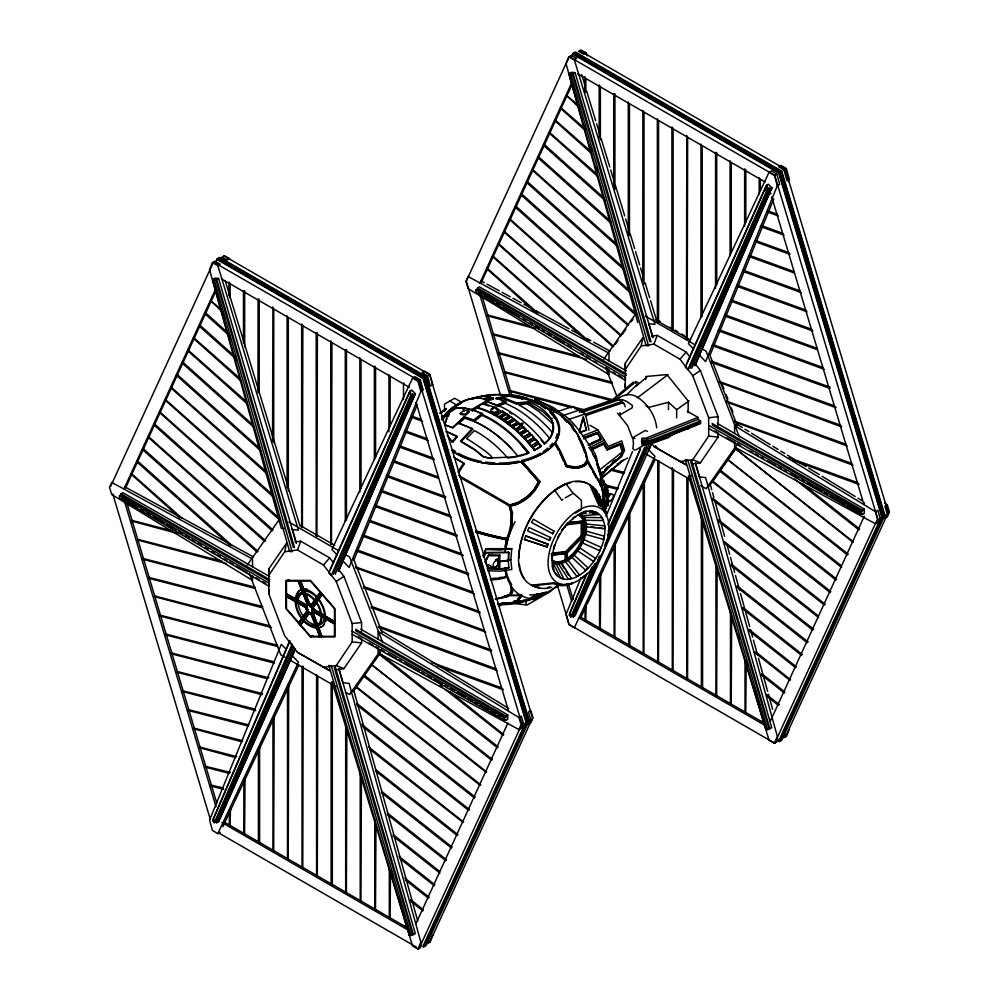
<?xml version="1.0" encoding="UTF-8"?>
<svg xmlns="http://www.w3.org/2000/svg" width="999" height="999" viewBox="0 0 999 999"><rect width="100%" height="100%" fill="white"/><g stroke="black" fill="none" stroke-linecap="round" stroke-linejoin="round"><path stroke-width="1.5" d="M511.113 416.67L504.62 420.791L511.113 416.67L513.611 418.918L507.117 422.602L513.698 418.556M268.806 568.943L268.768 575.412L284.678 551.76L286.513 543.194L268.806 568.943L268.768 593.743L284.678 635.764L297.465 652.322L329.658 670.641L297.465 652.322M625.312 363.124L625.274 369.58L641.183 345.941L643.019 337.362L625.312 363.124L625.274 387.924L625.312 383.516M268.768 593.743L268.806 589.335M607.804 505.644L607.966 499.013L606.605 499.463L606.43 506.093L607.804 505.644L607.629 501.935M541.108 440.134A103.646 59.803 60 0 1 543.906 443.519L546.366 442.182L545.779 442.757L544.28 444.018L549.5 438.661M604.045 508.316C603.421 499.937 605.506 492.157 604.657 483.941L605.419 483.841L605.269 488.161L605.069 487.574M512.487 588.998L512.387 591.583L510.526 595.229L522.015 595.079M551.573 587.362A57.592 33.254 -60.1 0 1 533.316 585.714L533.354 584.977L554.008 582.792A44.768 25.849 -60 0 0 568.194 584.053M533.316 585.714L553.983 583.528L554.008 582.792M483.441 557.342L485.926 552.484L508.728 552.247L508.429 561.6M600.212 482.405L600.099 484.702L600.824 484.615L600.986 481.131A104.808 76.748 -19.5 0 0 592.894 453.783M600.349 485.414L600.511 481.968M505.544 403.284L505.594 401.536L496.066 398.251L496.103 398.963L507.604 396.403L507.592 395.666C495.754 393.069 483.578 395.654 472.077 398.701M508.728 552.247L508.366 560.589L499.4 561.638L510.764 559.752L511.8 548.626L486.151 548.701L483.691 553.758M512.612 589.66L512.475 592.27L510.526 595.229M605.419 483.841L606.605 499.5L607.966 498.901L607.879 491.595L607.367 487.2L605.731 487.337M507.854 395.891L507.942 394.692C524.987 395.367 541.158 403.559 507.854 395.891L510.639 396.128M604.707 509.727L605.044 504.72L603.471 506.231C602.26 501.76 602.047 464.098 605.107 489.535L602.385 496.328M498.701 399.138L502.297 398.476L502.397 397.365L516.708 402.934L528.471 401.773C547.002 408.429 563.973 426.223 545.854 442.782L544.293 443.319M498.901 568.518L499.812 567.657L499.812 555.082L498.901 555.794L498.326 562.2L498.901 568.518L488.661 568.094L485.252 562.1M510.639 527.172L511.426 514.697L509.34 505.919M511.613 527.322L512.387 512.612M544.767 443.469L544.355 442.919A104.72 60.464 60 0 0 497.664 405.232L497.664 406.231L505.494 403.259L505.606 402.222L501.535 400.824M488.661 568.094L488.773 567.07M445.342 424.9L452.859 428.009L464.36 417.282L473.863 420.542L474.125 421.428A101.935 58.978 60.1 0 1 511.7 448.951L518.156 456.418L507.792 458.066C498.326 447.14 487.212 437.337 474.363 430.594L466.521 438.561C470.541 440.684 509.015 465.646 483.154 456.443L475.124 449.75L460.601 440.959L472.377 428.534L458.066 422.952L467.932 426.935M505.307 412.887L498.813 416.995L505.307 412.887L502.672 411.163L496.178 415.272L486.413 410.377L476.86 407.055L477.06 407.992A104.72 60.464 60 0 1 533.254 448.976L534.365 450.474L541.396 446.066L539.26 443.381L532.654 447.377L535.864 445.279M509.527 415.634L503.034 419.755L509.527 415.634L506.893 413.911L503.621 415.934M580.219 514.373L580.307 513.573L586.351 513.186M581.967 515.559L582.067 514.76M596.828 513.299L596.915 512.499L589.373 512.986M598.576 514.485L596.915 512.499M485.252 561.962L488.773 554.857L499.812 555.082M617.37 413.224L619.767 414.96L620.042 412.699M519.942 456.143L526.186 454.145L528.483 452.085A104.72 60.464 60 0 0 481.793 414.398L481.905 415.334A103.671 59.89 60 0 1 519.542 442.782L528.496 453.121L528.483 452.085M522.077 595.529L518.019 600.187L514.635 601.81L514.535 601.048M515.247 419.805L508.678 423.863L515.247 419.805L517.757 422.265L511.276 425.949L517.844 421.903M519.405 423.164C494.168 435.939 540.272 412.787 515.546 429.395L496.178 415.272L502.672 411.163M522.077 425.312L515.546 429.395L524.812 438.386L534.752 450L541.396 446.066M520.879 594.867C521.141 600.636 512.037 602.409 507.992 603.558M505.207 546.341L506.668 539.497L502.26 538.698A104.058 37.575 14.1 0 1 475.999 531.955M504.832 549.375L506.668 539.497M479.82 611.975L480.019 612.986L356.006 567.882L355.619 566.883L478.771 611.263M211.563 785.813L210.876 785.052L222.889 787.874M487.999 315.984L535.014 328.571M493.668 334.877L586.588 359.378M499.325 353.771L612.175 383.441M504.994 372.664L612.225 400.874M510.651 391.546L571.703 407.779M522.14 399.413L522.34 398.239L527.122 398.289M502.297 398.476L516.495 404.008L516.708 402.934M585.327 534.727L586.176 531.143L604.308 536.151L603.458 539.722M179.957 517.907L131.156 474.225L131.443 473.601L182.342 518.493M131.918 473.351L131.181 474.225M136.813 461.863L137.55 460.989L232.093 545.604M137.575 461.001L136.875 461.863L230.12 545.392M257.218 552.197L142.482 449.525L143.207 448.638M264.735 541.545L148.139 437.175L148.426 436.551L265.572 540.734M153.796 424.8L154.57 423.938L273.089 530.044M279.757 520.154L159.465 412.462L159.753 411.85L278.284 517.282M272.914 496.603L165.135 400.112L165.409 399.5L271.953 494.18M266.758 473.663L170.792 387.762L171.079 387.137L265.709 471.178M171.541 386.913L170.817 387.762M259.553 448.239L177.198 374.525L176.511 375.399M254.445 427.809L182.118 363.062L182.842 362.175M247.04 403.758L187.775 350.711L188.062 350.087L247.252 402.385M240.884 380.831L193.444 338.349L193.719 337.737L239.972 378.446M199.088 325.986L199.862 325.125L233.866 355.569M228.646 335.04L204.77 313.649L205.494 312.762M222.64 312.225L210.677 300.711L221.453 309.615M481.231 281.206L481.93 280.319M481.955 280.369L481.268 281.194M536.825 313.586L486.863 268.856L487.15 268.244L538.049 313.124M584.677 338.998L492.532 256.506L492.807 255.894L588.96 341.271M613.711 346.079L612.936 346.865L498.189 244.156L498.476 243.531L613.611 346.316M498.938 243.306L498.251 244.143M620.866 335.939L503.846 231.805L504.133 231.181L621.278 335.364M504.607 230.931L503.908 231.793M627.959 325.487L509.515 219.455L509.802 218.831L628.633 324.925M515.234 207.08L515.934 206.231L636.313 313.986M629.782 292.282L520.841 194.743L521.565 193.856M527.247 181.556L526.498 182.355L527.247 181.556L622.589 266.858M617.457 246.403L532.167 170.042L532.442 169.418L616.42 243.918M537.812 157.68L538.586 156.818L611.425 222.015M605.069 200.462L543.481 145.342L544.218 144.455M544.243 144.493L543.543 145.33M597.752 176.498L549.15 132.992L549.438 132.368L596.828 174.113M549.912 132.118L549.213 132.967M591.608 153.584L554.807 120.642L555.094 120.017L590.709 151.211M584.353 129.67L560.476 108.279L560.751 107.667L584.39 128.134M579.457 107.855L566.383 95.355L578.309 105.27M445.729 860.576L446.041 859.889M457.917 834.664L375.649 769.567M480.794 784.777L356.543 686.862M503.783 734.627L450.599 692.195M784.128 692.819L784.827 691.957L761.787 673.663M790.534 679.695L755.881 651.91M801.76 655.032L801.71 654.557M818.618 617.569L725.349 543.856M841.67 567.457L719.43 470.854M579.42 431.143L583.141 417.008L586.438 430.244L579.345 432.792L583.304 417.17L586.438 430.244M483.941 556.518L485.926 552.484M476.086 531.181A104.808 37.85 14.1 0 0 502.534 537.974L506.993 538.773L507.717 535.352M506.993 538.773C510.327 528.483 513.449 517.295 509.527 506.668M584.078 518.069L584.265 517.382L600.574 517.682M601.86 518.394L602.047 517.707L602.909 520.529M516.495 404.008L528.171 402.847L528.471 401.773M523.626 426.81L517.045 430.856L523.626 426.81L525.986 429.558L519.48 433.216L526.123 429.233M527.622 430.694L520.991 434.677L527.622 430.694L529.994 433.454L523.488 437.1L530.132 433.129M604.283 504.695L605.044 504.782L604.47 497.427L606.318 491.808M524.487 539.46L525.774 535.914L548.064 544.243L547.152 546.915L524.487 539.46L547.152 546.915M547.015 547.065L548.064 544.243M494.967 414.735A1.861 1.074 0 0 1 492.632 413.561L492.632 412.025A1.861 1.074 0 0 0 494.48 413.249A1.861 1.074 0 0 0 496.341 412.025L496.328 411.988A3.734 2.16 0 0 0 497.864 409.153A3.734 2.16 0 0 0 493.081 408.116L492.644 408.241A3.734 2.16 0 0 0 491.171 411.064A3.734 2.16 0 0 0 495.941 412.1L496.328 413.524M272.552 441.508L272.914 307.168M302.847 325.911L302.385 527.584L301.648 527.16L301.661 324.176L302.272 324.6M301.648 527.16L302.847 527.31M374.375 459.515L374.388 366.158L375.112 366.621M317.395 332.754L316.92 535.976L316.196 535.564L316.196 332.605M230.507 808.828L230.045 825.998L229.308 825.574L229.308 812.05M331.93 342.707L331.468 544.38L330.744 543.956L330.744 340.996L331.368 341.396M245.055 778.084L244.58 834.39L243.856 833.965L243.856 779.982M259.59 746.79L259.59 842.557L258.416 842.394L258.966 842.12M274.138 717.457L273.676 851.185L272.952 850.761L272.952 718.231M288.686 684.253L288.224 859.59L287.487 859.165L287.487 688.736M445.629 422.639L447.015 418.656M302.035 666.158L302.035 867.557L302.772 867.981L303.234 666.308M584.627 91.883L584.989 76.611M317.782 676.248L317.307 876.385L316.583 875.961L316.583 674.55M332.33 683.104L332.317 884.54L331.144 884.39L331.705 884.115M613.736 93.681L613.723 186.875M346.865 730.232L346.403 893.181L345.679 892.756L345.679 725.436M361.413 777.01L360.951 901.573L360.214 901.148L360.214 773.214M642.856 110.377L642.807 280.869M375.961 826.198L375.499 909.977L374.762 909.552L374.762 819.342M390.509 871.29L390.047 918.368L389.31 917.944L389.31 868.493M687.649 137.338L687.175 339.011L686.45 338.586L686.812 135.389M715.584 152.372L715.534 288.162M658.516 322.015L657.354 321.79L658.553 321.953L658.553 120.542M671.902 330.194L673.101 330.344L671.902 330.194L671.902 127.235M586.213 603.458L585.751 620.629L585.014 620.204L585.014 606.68M686.45 338.586L687.649 338.748M600.761 574.263L600.287 629.02L599.562 628.608L599.562 574.612M615.309 541.421L614.835 637.424L614.11 637L614.11 545.317M629.845 512.087L629.845 645.579L628.658 645.429L629.22 645.154M644.392 480.432L643.93 654.22L643.194 653.796L643.194 481.83M658.94 460.939L658.478 662.612L657.742 662.2L657.742 460.789M673.488 469.343L673.026 671.016L672.29 670.591L672.29 467.632M688.036 477.734L687.562 679.407L686.837 678.995L686.837 477.584M702.572 521.765L702.572 687.574L701.398 687.424L701.947 687.15M717.12 568.543L716.658 696.203L715.933 695.791L715.933 564.735M731.668 616.183L731.206 704.607L730.469 704.183L730.469 610.864M746.216 662.799L745.754 712.999L745.017 712.587L745.017 660.039M605.044 504.782L606.868 499.55M284.678 551.76L297.465 549.974L300.736 541.208L329.658 557.892L333.441 562.812M641.183 345.941L653.97 344.156L657.242 335.377L686.151 352.073L689.947 356.98M604.932 511.5L606.318 507.954L606.018 505.182M588.236 567.619L585.664 570.304L571.865 557.28M571.74 557.579L574.313 554.895M337.038 554.832L331.93 549.5L412.612 378.034L417.982 381.331L420.829 391.558L349.101 567.42L342.919 560.963L415.309 393.681L411.825 390.047L409.94 391.133L330.344 569.018M353.833 560.277L417.32 404.595M580.769 578.271L566.071 614.31L568.918 624.55L574.288 627.834L654.969 456.368L648.788 449.912M606.056 516.296L632.504 451.423M693.543 349.013L688.436 343.681L769.105 172.203L774.487 175.499L777.322 185.739L705.594 361.601L699.412 355.144M710.326 354.458L755.594 243.469M756.78 240.584L773.825 198.776M788.049 181.743L789.222 178.871L786.388 168.631L781.006 165.335L778.633 166.708L784.003 170.005L786.85 180.245L789.222 178.871M212.412 262.65L217.782 265.547L220.167 264.173L214.797 261.276L212.412 262.65L209.565 269.593L281.293 528.284L284.365 528.621M568.918 56.818L574.288 59.728L576.673 58.354L571.291 55.444L568.918 56.818L566.071 63.774L637.799 322.452M331.93 681.518L412.612 946.14L417.982 949.05L420.829 942.094L349.101 683.416L342.919 682.729L338.886 668.743L415.309 933.603L411.051 935.464L409.315 935.264L328.821 665.484L331.268 665.746L411.051 935.464M421.503 944.892L420.367 947.676L417.982 949.05M428.633 940.758L427.497 943.543L429.882 942.169L432.717 935.214M691.495 476.011L688.423 475.674L769.105 740.309L774.475 743.206L777.322 736.263L705.594 477.572L699.412 476.898L695.391 462.899L771.802 727.759L767.544 729.62L765.808 729.432L685.314 459.64L687.774 459.915L767.544 729.62M777.996 739.06L776.86 741.832L774.475 743.206M785.139 734.952L784.003 737.724L786.388 736.35L789.222 729.407M582.355 543.019L583.928 539.597L601.198 547.39L599.625 550.799M289.872 640.621L213.212 819.093L214.086 820.004M585.664 576.148L569.717 613.274L570.591 614.185M608.354 523.314L640.247 449.075M586.95 573.476L569.08 615.047L570.829 616.87L572.327 615.996L595.329 563.498A45.38 26.261 -60 0 1 590.896 569.28M607.904 524.737L640.559 448.763M482.767 555.894L486.151 548.701M549.55 540.247L527.572 530.894L529.045 527.522L550.699 537.599L549.45 540.322L550.699 537.599M214.323 822.689L292.058 644.255L289.598 641.695L212.587 820.866L214.323 822.689L215.821 821.815L292.919 645.866M335.239 574.138L413.424 394.767L415.309 393.681L338.386 571.416L342.969 561.026M570.829 616.87L592.594 566.908M608.141 531.218L644.83 446.99M691.733 368.306L769.929 188.948L771.802 187.862L768.318 184.228L766.445 185.315L686.85 363.199M607.767 535.114L646.94 445.716M295.18 649.288L218.569 821.64L216.696 822.726L215.821 821.815M333.391 574.275L412.55 393.856L413.424 394.767M648.838 449.975L651.685 443.469L575.074 615.821L573.201 616.907L572.327 615.996M689.897 368.456L769.055 188.037L769.929 188.948M216.696 822.726L294.131 647.165M412.55 393.856L411.051 394.73L331.268 575.499L328.821 572.939L409.315 392.907L410.814 392.045L409.94 391.133M573.201 616.907L600.274 555.531M604.682 545.541L648.751 445.616M769.055 188.037L767.557 188.898L687.774 369.68L685.326 367.12L765.808 187.088L767.319 186.214L766.445 185.315M218.569 821.64L295.155 649.263M606.893 468.481L620.516 456.331L622.714 451.66L620.516 444.443L607.005 449.862L620.516 444.443M601.46 474.213L607.717 467.544L620.829 456.368L623.176 451.298L620.829 443.519L612.524 446.703M589.947 425.274L597.877 429.857L608.241 446.391L621.728 440.859L624.487 450.249L621.728 456.456L608.241 467.732L601.61 475.586M765.409 190.497L767.319 186.214M586.063 523.976L604.607 525.886L604.82 528.746L586.276 526.835L586.301 523.464M110.552 486.55L213.474 262.038L419.043 380.719L521.953 724.063M215.784 261.75L217.083 258.916L219.73 257.392L426.011 376.486L529.145 720.591L426.011 945.591L423.364 947.127L526.51 722.115L529.145 720.591M123.963 488.936L215.334 289.623M148.901 436.326L148.202 437.15M154.558 423.976L153.834 424.812L272.24 530.844M160.215 411.625L159.528 412.45M165.884 399.275L165.197 400.099M188.536 349.862L187.837 350.686M194.193 337.512L193.469 338.349M199.85 325.162L199.163 325.986M211.176 300.449L210.489 301.286M125.562 488.012L216.446 289.735M571.49 56.381L572.789 53.546L575.436 52.023L781.717 171.116L884.864 515.222L781.717 740.234L779.07 741.758L882.217 516.745L884.864 515.222M479.67 283.566L571.69 82.842M487.612 268.019L486.925 268.843M493.281 255.669L492.557 256.506M510.264 218.606L509.54 219.455M532.917 169.206L532.18 170.042M538.573 156.843L537.887 157.68L611.301 223.464M555.569 119.793L554.832 120.629M561.226 107.442L560.539 108.267M566.883 95.092L566.196 95.916M481.268 282.642L572.152 84.366M486.126 772.289L363.723 676.223L364.548 675.411M364.573 675.449L486.65 771.94M492.02 759.602L491.67 760.301L371.753 664.772L492.395 759.402M379.695 653.92L379.145 654.258L380.007 653.458M415.884 923.825L507.892 723.101M422.677 910.688L423.064 910.039M463.136 822.439L369.642 749.225M474.4 797.864L475.099 797.027L356.93 703.521M378.084 648.339L378.084 652.909L518.906 729.57L521.103 724.799L518.906 717.494L378.084 631.53L378.084 639.173L507.754 714.922L507.754 719.255L505.881 720.341L503.171 718.818M419.043 948.588L521.303 725.486M423.002 946.29L525.924 721.778L423.002 378.421L217.445 259.74M431.443 929.994L433.391 925.761M447.627 894.692L448.926 891.87M458.628 870.691L459.927 867.869M469.642 846.69L470.929 843.868M480.644 822.676L481.93 819.854M491.645 798.676L492.944 795.853M502.647 774.675L503.946 771.852M513.648 750.674L516.246 745.017M424.687 946.365L527.834 721.353L424.687 377.247L218.406 258.154M426.298 943.356L427.597 940.534M428.883 937.711L434.715 924.999M436.001 922.177L438.598 916.52M439.885 913.698L445.716 900.998M447.015 898.163L449.6 892.519M452.834 885.464L460.601 868.518M463.836 861.463L469.667 848.75M474.837 837.449L480.669 824.749M485.851 813.448L488.436 807.804M489.735 804.969L491.67 800.736M496.853 789.447L499.438 783.79M500.736 780.968L504.62 772.502M507.854 765.434L510.439 759.789M511.738 756.967L515.621 748.488M518.856 741.433L521.441 735.788M522.739 732.966L526.623 724.487M429.62 942.482L532.529 717.956L429.62 374.613L224.051 255.931M711.713 481.83L712.574 481.031L836.613 579.108M720.279 470.079L841.133 565.609M853.096 542.395L735.177 448.426L853.358 541.808M770.291 721.29L864.247 516.321M875.723 522.939L774.749 743.219L569.18 624.537M734.577 442.507L734.577 447.09L875.411 523.751L877.597 518.968L875.411 511.663L734.577 425.711L736.962 424.338L742.269 427.584M778.708 740.933L881.63 516.408L778.708 173.064L573.151 54.383M871.303 541.071L873.888 535.414M780.394 740.996L883.541 515.984L780.394 171.878L574.113 52.785M782.654 736.575L787.187 726.698M788.473 723.863L792.357 715.396M793.656 712.574L798.189 702.684M799.487 699.862L803.371 691.395M804.657 688.573L807.254 682.916M810.489 675.861L818.256 658.915M821.49 651.86L826.023 641.97M827.959 637.737L829.257 634.914M832.492 627.847L837.025 617.969M838.96 613.723L840.259 610.901M843.493 603.846L848.026 593.955M849.974 589.722L851.26 586.9M854.495 579.845L859.028 569.954M860.326 567.132L862.262 562.899M865.509 555.831L870.029 545.953M871.328 543.131L873.276 538.886M876.51 531.83L881.043 521.94M882.329 519.118L884.277 514.885L781.805 173.027M785.326 737.112L887.599 514.01M544.642 403.996L535.214 399.238L534.428 400.936C547.852 408.703 563.336 414.21 573.376 426.561M286.413 649.612L281.293 644.28L209.565 820.129L212.412 830.369L217.782 833.666L298.464 662.187L292.282 655.744M222.814 826.673L298.863 665.034M581.293 616.633L585.926 606.793M587.25 603.983L628.908 515.434M630.232 512.624L654.707 460.614M529.32 399.8C553.483 403.983 571.99 434.565 546.878 450.774C519.405 468.531 481.006 468.756 453.209 451.648M603.146 494.305A69.755 40.272 -60 0 0 597.14 478.209L587.799 461.376L586.213 464.547C580.494 469.031 572.789 468.281 566.246 466.271L564.822 463.836M587.799 461.376L585.601 464.797L583.416 466.183L578.521 468.007L574.213 468.032M835.526 406.605L835.701 407.58M858.516 483.291L858.678 484.265M505.494 403.259L515.109 408.067A102.01 58.766 59.9 0 1 543.144 430.806L549.612 438.261C553.421 432.754 554.02 425.424 551.186 419.33L551.785 418.494L551.186 419.33M531.68 434.677L525.062 438.673L531.68 434.677L533.878 437.674L527.435 441.396L534.053 437.387M535.464 439.023L528.858 443.019L535.464 439.023L537.837 441.745L534.453 443.643M572.914 599.388L572.714 598.463M510.127 593.119L511.326 590.809L510.964 586.825M544.48 405.706L545.342 404.058A106.506 61.488 -60 0 1 559.19 412.063M552.647 533.691L531.543 522.477L533.279 519.18L554.008 531.106L552.647 533.691L554.008 531.106M495.254 598.776A104.72 85.502 -60 0 0 502.672 597.365C509.877 597.926 513.424 590.809 510.639 584.827M525.499 466.845L520.966 461.738L538.648 481.53L534.502 488.836L528.671 495.504L518.406 502.347L510.614 504.77M538.648 481.53C533.566 493.381 522.627 502.634 509.865 504.994M522.302 461.501L539.935 481.468L535.289 489.685L529.545 496.278L517.182 504.295L510.452 505.956L512.475 512.699L511.713 527.522A69.755 40.272 -60 0 0 505.856 549.5M539.935 481.468C534.752 493.568 523.663 503.846 510.452 505.956M485.352 561.088L488.773 554.857M528.896 452.634L526.186 454.145L527.734 452.884L519.542 442.769M621.328 460.814L620.729 461.838A7.58 4.371 -60 0 1 618.418 464.435L601.835 477.959M441.983 419.93L449.95 410.214L460.614 403.471M553.758 412.088L554.72 410.489C568.543 414.96 576.947 427.709 585.114 438.823C589.86 446.803 598.376 454.158 597.077 464.435A104.071 76.211 -19.5 0 1 598.351 468.506M539.26 443.381L536.213 445.104M526.448 453.658L513.436 457.005L492.345 457.867M448.139 416.521L449.3 414.697M457.917 472.115L463.586 463.111L453.446 457.117M458.753 472.627L464.373 463.698L463.586 463.111M586.688 460.651L585.077 463.161M847.639 554.308L847.352 554.895L727.459 459.403L848.101 554.033M565.471 561.7L576.972 576.498L579.857 574.562M568.056 560.202L579.57 574.999M323.464 667.32L336.251 665.534L352.16 641.895L352.16 623.563L336.251 581.53L323.464 564.984L297.465 549.974M651.236 442.944L653.97 446.491L679.969 461.501L692.757 459.715L708.666 436.063L708.666 417.732L692.757 375.711L679.969 359.165L653.97 344.156M595.566 558.254L593.543 561.388L577.734 550.936L579.745 547.802M336.763 669.642L343.881 668.656L361.588 642.894L361.588 638.523M693.269 463.823L700.374 462.824L718.081 437.075L718.081 432.704M247.315 564.972L279.932 518.568M307.467 611.45L298.639 623.576L307.23 610.389M310.04 606.405L320.304 592.245L310.564 607.042M298.276 623.126L306.868 611.363M310.564 606.093L314.111 601.061M315.871 598.538L320.304 592.245M298.639 623.576L308.604 609.39M310.277 607.017L320.667 592.682M303.484 621.39L300.299 625.474L308.903 612.287M312.387 607.317L321.978 594.13L312.575 608.466L334.465 621.578L311.813 609.103M299.95 625.024L303.159 620.903M304.957 618.356L309.428 611.987M312.924 607.017L316.208 602.335M317.857 599.987L321.978 594.13M300.299 625.474L309.153 612.887M322.34 594.58L312.05 608.766L334.465 621.578M305.257 618.868L309.678 612.574M381.318 649.387L349.575 694.53L345.529 692.195M353.109 691.745L380.432 652.871M603.821 359.141L636.438 312.737M615.372 344.28L618.006 340.522M622.414 334.24L625.948 329.233M631.231 321.703L633.004 319.193M737.811 443.556L706.081 488.711L700.686 485.589M708.815 486.388L736.138 447.502M711.363 483.416L736.051 448.301M553.159 422.752L552.572 423.588L539.01 411.576L529.458 405.244L526.635 403.858L518.793 404.932C531.655 411.688 542.782 421.478 552.285 432.38M549.612 438.261L550.112 437.562M452.634 442.282L452.072 441.708L456.843 436.151L457.33 436.825L452.634 442.282L449.3 438.686M606.181 468.469L607.18 467.07L607.717 467.544M606.306 468.044L604.67 470.129M605.182 470.654L606.818 468.568M534.365 450.474L534.927 449.8L532.792 447.115M824.699 604.42L824.362 605.032L718.306 521.216M778.721 704.707L778.396 705.331L767.457 696.715M603.471 506.043L604.02 505.419M525.774 535.914L547.939 544.393M719.967 470.517L720.229 470.054M712.212 481.53L835.863 580.007M323.464 564.984L329.658 557.892M483.341 456.968L475.374 450.312L461.014 441.62L472.689 429.295L472.377 428.534M635.851 314.248L635.464 314.772L515.172 207.105L515.859 206.231M679.969 359.165L686.151 352.073M573.326 493.618L572.614 493.681M452.397 410.901L454.033 409.403L453.209 407.742C462.587 398.913 475.499 395.517 487.824 400.174L488.161 401.935L483.404 404.32L483.304 403.334L476.86 407.055M559.215 563.611L558.753 564.11L568.431 579.283L571.341 578.346M553.458 588.336L550.574 591.433L526.96 605.069L512.325 603.209M561.463 530.107L566.608 524.8L582.03 522.902L582.03 536.038L566.608 551.947L551.173 553.846M582.03 522.902L581.243 522.44L581.243 535.576L565.809 551.485L551.923 553.209M576.123 542.482L582.554 535.851L583.341 536.313L567.27 552.897L567.27 559.34L569.03 558.191A26.211 15.135 -60 0 0 584.502 533.578A26.211 15.135 -60 0 0 577.884 514.885M789.56 253.234L789.722 254.196M499.775 605.831L500.149 604.607L498.651 604.607L499.025 605.831L500.149 605.344M626.473 395.005L637.337 384.29L636.076 386.251L647.19 376.685M473.863 420.542L482.592 413.886L472.964 409.965L472.14 410.477C457.043 404.071 446.84 409.44 444.955 424.95L452.547 427.472L464.135 416.708L473.676 419.992L474.075 421.403A102.023 59.028 60.1 0 1 511.713 448.938M458.479 423.763L464.672 418.181L474.125 421.428L481.905 415.334M259.191 299.2L258.054 299.076L258.017 392.245M388.961 374.538L388.923 431.78M316.208 535.526L317.395 535.714M330.756 543.931L331.93 544.105M517.869 599.45L521.765 595.854M469.031 809.752L468.656 810.401L362.6 726.585M517.932 598.463L520.741 595.966M460.239 413.486L463.948 410.202L468.893 411.051L469.305 411.963L465.596 415.247L465.184 414.335L460.239 413.486L460.651 414.398L464.36 415.035M465.184 414.335L468.893 411.051M612.537 399.7L633.354 382.08L633.354 383.454L631.043 385.414M600.948 473.688L602.597 472.302M601.648 473.239L603.546 471.64M601.198 474.562L604.058 472.165M601.136 475.012L604.407 472.277M613.436 400.362L635.888 381.556L638.548 383.092M612.462 462.125L614.61 460.339M612.362 462.512L615.759 459.677M526.361 453.996L527.734 452.884M601.535 477.784L622.052 461.188M553.783 562.787L553.171 563.286L560.951 578.371L563.611 578.533M473.676 419.992L482.467 413.274M562.912 499.288L561.85 500.249L554.632 490.147L565.958 483.666L572.377 492.407M598.476 470.829L624.487 450.249M637.312 397.827L668.031 374.65M673.151 434.19L668.493 437.587L649.612 444.368M544.617 592.994L546.116 591.92L546.453 592.607C532.979 600.586 517.132 602.31 501.96 603.896M544.13 593.968L544.867 592.532M440.359 413.186L445.042 409.815M676.635 417.907L676.635 409.665L689.135 400.899M440.359 412.737L446.441 408.741L439.872 413.299M336.251 581.53L343.881 576.311L338.186 568.943M692.757 375.711L700.374 370.479L694.692 363.124M453.209 407.742L462.537 407.717L471.79 409.44L487.824 400.174M471.79 409.44L472.302 411.101L479.17 406.605M502.547 416.633L500.399 418.032L506.893 413.911M565.184 497.927L571.403 494.293M442.719 411.538L445.367 409.84M590.909 485.901L590.347 486.276L598.776 505.257L600.711 505.906L592.657 487.187L590.909 485.901L599.35 504.895L600.711 505.906M538.174 448.189L541.183 446.291L532.292 435.864M584.365 464.273C578.995 467.969 572.177 467.332 566.233 465.534L560.002 451.498L555.344 443.506M586.188 52.86L583.803 54.233L578.433 51.324L580.819 49.95L586.188 52.86L587.1 55.832M215.347 286.663L213.212 279.171L215.085 278.097L218.569 278.484L296.391 543.493M570.991 77.847L569.717 73.352L571.59 72.265L575.074 72.652L652.896 337.674L648.838 323.676M212.587 280.145L214.323 280.332L292.058 551.71L289.598 551.436L212.587 280.145L214.086 279.27L213.212 279.171M569.08 74.313L570.829 74.513L648.551 345.891L646.103 345.617L569.08 74.313L570.579 73.451L569.717 73.352M214.323 280.332L218.569 278.484M570.829 74.513L575.074 72.652M204.82 313.636L205.519 312.774L227.522 332.467M182.18 363.037L182.879 362.187L253.396 425.312M177.148 374.538L176.448 375.362L260.602 450.736M520.904 194.73L521.59 193.868L628.808 289.847M142.545 449.5L143.244 448.651L258.054 551.423M269.718 581.181L120.966 494.867L120.966 493.781L122.84 492.694L269.73 576.61M626.223 375.362L477.472 289.036L477.472 287.962L479.345 286.875L626.236 370.791M119.468 495.729L268.943 583.179L268.943 586.238L119.468 497.902L119.468 495.729L120.966 494.867M475.961 289.91L625.449 377.36L625.449 380.419L475.961 292.083L475.961 289.91L477.472 289.036M481.968 296.154L482.28 297.178M177.822 533.553L132.293 521.241M745.778 169.443L744.667 169.293M412.612 378.034L414.985 376.66L420.367 379.957L423.201 390.184L420.829 391.558M769.105 172.203L771.49 170.829L776.86 174.126L779.707 184.365L777.322 185.739M226.361 563.573L137.962 540.134M217.083 258.916L423.364 378.009L426.011 376.486M572.789 53.546L779.07 172.64L781.717 171.116M417.982 381.331L420.367 379.957M427.497 375.836L429.882 374.463L432.729 384.69L430.344 386.064L427.497 375.836L422.127 372.54L424.513 371.166L429.882 374.463M774.487 175.499L776.86 174.126M784.003 170.005L786.388 168.631M255.045 587.175L142.869 558.453L143.157 559.403L254.957 588.411M612.262 382.205L499.001 352.809L498.951 354.033M613.823 400.025L504.67 371.703L504.57 372.939M271.516 627.547L154.945 596.803M277.61 645.292L159.852 615.122L160.14 616.071L277.522 646.528M273.589 661.663L165.522 634.015L165.797 634.964L274.275 663.111M286.463 580.981L310.452 580.981L334.453 608.653L334.465 636.326L310.477 636.326L286.476 608.653L286.463 580.981L288.836 579.607M307.48 605.044L298.226 581.193L299.113 580.856L308.479 604.994M309.253 605.319L300.437 580.956L310.027 604.695M299.912 581.256L300.799 580.918M617.307 399.113C622.976 394.505 630.831 392.857 637.187 397.115M306.955 606.306L285.939 593.706L295.567 598.638M285.939 594.18L286.476 593.394M306.818 608.366L285.951 595.841L307.567 607.717M285.951 596.316L307.355 608.054M619.767 414.96L632.192 407.792L632.467 405.532L626.873 401.523L622.265 399.563M356.094 567.882L356.119 566.645M835.763 407.654L711.713 362.512L711.788 361.238L834.477 405.894M261.975 694.755L177.597 672.364M306.218 605.344L310.477 604.457L313.686 608.441L313.686 612.712L312.625 613.324L309.428 613.611L306.218 609.627L306.218 605.344L310.477 604.457M306.218 609.627L307.28 609.015M312.625 613.324L312.625 609.053L313.686 608.441M309.428 613.611L310.477 612.999M255.032 709.115L182.505 690.684L182.792 691.633L255.794 710.576M840.234 425.062L719.043 381.406L719.43 382.405L841.595 426.823M457.155 535.102L457.03 536.301L375.537 506.668M634.952 450.237L632.854 448.701L633.478 443.531L632.854 437.637L645.279 430.457L647.377 431.356M334.465 621.103L333.928 621.878M310.477 636.887L334.952 636.887L334.94 608.653L310.452 580.419L285.976 580.407L285.989 608.653L310.477 636.887L312.849 635.526M323.476 617.507L334.465 623.713L311.95 611.326L321.74 636.575L313.024 612.424M636.076 449.75L646.178 443.906M248.838 724.924L188.162 709.577L188.449 710.526L248.114 726.011M619.205 462.787L627.409 458.054M310.577 613.011L319.692 636.513L320.579 636.176L311.351 612.387M319.692 636.513L320.579 636.176M312.025 612.474L321.391 636.613L322.277 636.276M491.545 651.36L371.441 607.654L371.516 606.393L491.72 650.137M241.933 741.82L194.58 729.033M575.436 513.099L581.306 509.702M851.71 463.411L734.49 421.128L734.864 422.177L852.996 465.172M497.927 558.603L495.417 560.052A4.446 2.572 -60 0 1 498.563 561.875M734.952 422.177L734.939 420.916M497.927 565.871L495.417 567.32A4.446 2.572 -60 0 0 496.241 566.733M235.739 757.629L200.25 747.926M230.482 772.427L205.157 766.245L205.432 767.195L229.533 773.451M537.699 593.756L529.582 598.438A77.073 44.493 -60 0 1 505.019 567.557M533.491 600.374L536.138 598.851M217.782 833.666L220.167 832.292M355.594 629.245L505.881 716.008L507.754 714.922M712.1 423.414L862.374 510.189L864.26 509.103L717.369 423.414M352.135 631.218L504.37 717.956L505.881 717.095L505.881 716.008M708.641 425.387L860.876 512.137L862.374 511.263L862.374 510.189M352.135 634.265L504.37 720.129L505.881 719.255L505.881 720.341M708.641 428.446L860.876 514.298L862.374 513.436L862.374 514.522L847.489 506.093M862.374 514.522L864.26 513.436L864.26 509.103M518.906 717.494L521.291 716.121L523.476 723.426L521.291 728.196L518.906 729.57M875.411 511.663L877.796 510.289L879.982 517.594L877.796 522.377L875.411 523.751M887.312 504.795L884.927 506.168L887.124 513.474L884.927 518.256L887.312 516.883L889.497 512.1L887.312 504.795L884.652 503.171M807.816 641.808L807.13 642.644L737.025 587.25M759.927 720.741L760.714 721.066M409.315 935.264L410.814 934.402M765.808 729.432L767.307 728.558M556.081 573.438L555.357 573.851L556.768 575.536L557.492 575.124M594.555 489.685L595.154 489.348L603.833 508.928L603.234 509.265L594.555 489.685L596.016 491.371L603.234 509.265M596.016 491.371L596.615 491.033L603.833 508.928M505.606 402.222L496.878 405.631L487.3 401.673L488.161 401.935M498.651 604.732L501.148 604.557M487.3 401.673L496.803 404.97L505.594 401.536M537.837 441.745L531.231 445.741L528.995 442.769M562.225 553.558L565.946 553.658L565.946 560.102L563.399 560.526A26.211 15.135 -60 0 1 552.709 560.614M565.946 560.102L564.185 560.988A26.211 15.135 -60 0 1 551.898 559.89M544.93 593.693L558.591 585.801L554.72 587.375M588.873 447.49L591.458 450.774L593.094 449.95M584.303 437.562L597.477 432.442L601.673 439.135L589.86 444.73M601.673 439.135L589.16 445.292M604.407 440.272L589.947 447.377M620.829 443.519L607.717 448.938L604.058 442.869L592.107 448.726M606.818 448.501L603.933 443.781L591.745 449.737M604.058 442.869L591.595 448.788M603.933 443.781L591.233 449.812M591.346 443.181L595.179 441.321M587.999 445.03L600.749 438.761L600.087 438.873M598.551 493.968L597.914 494.268L604.72 511.538L605.631 513.149L606.268 512.862L598.551 493.968L606.268 512.862M599.075 496.328L599.712 496.028M604.72 511.538L605.357 511.251M526.373 600.561L535.826 596.815M379.945 653.471L498.139 746.865L497.39 747.714L379.158 654.27M606.43 493.531L607.804 492.919M537.112 596.241L539.797 595.042M536.563 596.553L540.584 594.767M603.546 442.957L607.18 448.963L611.226 447.227M566.233 465.534L566.733 465.322C573.476 467.395 584.09 468.331 587.287 460.352L585.714 453.509A104.72 85.502 -60 0 0 560.676 415.109M555.519 586.738L558.104 585.689M795.691 667.744L748.688 630.631M582.417 436.039L597.877 429.857M583.566 438.012L597.477 432.442M584.228 438.399L597.34 433.316L583.503 438.848M700.524 420.866L650.799 440.434L646.503 441.096L641.982 440.159L641.982 438.174L645.429 438.224A5.37 3.097 0 0 0 646.553 437.887L697.989 417.407L697.989 419.393L700.524 420.866L700.524 423.613L651.36 442.969L646.503 443.843L641.982 442.907L641.982 444.892L645.429 444.942A5.37 3.097 0 0 0 646.553 444.605L697.989 424.125M641.982 440.159L645.429 440.209A5.37 3.097 0 0 0 646.553 439.872L697.989 419.393M700.524 422.24L650.799 441.808L645.891 442.445L641.283 441.321M580.494 432.13L586.163 430.094M496.066 398.251L507.592 395.666M672.739 127.635L671.94 127.298M594.105 407.33L604.432 403.758M584.927 414.298L620.342 402.048A4.233 2.448 -60 0 1 622.689 403.034L624.387 404.046L625.212 406.855M585.177 415.796L622.052 403.047A4.233 2.448 -60 0 1 624.412 404.021M553.034 565.946L552.235 566.208L552.872 568.743L553.671 568.468M579.582 411.026L616.033 398.651A7.58 4.371 -60 0 1 618.356 398.576L619.218 399.125A6.518 3.759 -60 0 1 619.792 400.037M579.32 412.2L617.232 399.338A7.58 4.371 -60 0 1 619.542 399.263L620.404 399.812A6.518 3.759 -60 0 1 620.629 400.087M581.967 412.4L618.418 400.025A7.58 4.371 -60 0 1 620.729 399.95L621.59 400.499A6.518 3.759 -60 0 1 622.177 401.411L622.664 403.059M558.054 411.426L572.739 406.493L585.439 413.823L588.998 430.282M562.924 415.584L579.083 410.152M569.268 419.255L585.439 413.823M509.565 559.939L510.764 559.565L511.8 569.442L500.287 571.153L487.824 570.766M472.29 398.976L482.754 396.378M527.909 599.737L516.033 602.759L497.939 603.92M484.153 398.539L489.098 399.375L489.21 400.462L484.265 399.625L484.153 398.539L488.374 397.252L493.319 398.089L493.419 399.175L490.609 400.037M489.098 399.375L493.319 398.089M504.008 596.241L508.004 595.017M504.458 596.553L509.602 594.967M602.921 481.93L601.673 473.439L599.887 473.976L600.112 474.925M604.32 487.699L605.619 487.35L604.695 484.815M676.635 409.665L668.493 402.285L648.164 407.53L645.991 405.582M540.634 593.506L543.456 592.857M546.453 592.607L535.551 594.855L529.77 594.904M545.204 593.219L534.777 595.329M579.17 356.193L493.344 333.928L493.281 335.152M126.211 502.747L125.886 501.898M131.868 521.628L131.968 520.404L172.34 530.869M137.487 540.509L137.637 539.285L221.953 561.163M270.105 625.923L154.62 595.953L154.57 597.177M262.712 693.693L177.273 671.515L177.21 672.739M194.156 729.42L194.256 728.184L242.645 740.746M236.638 756.605L199.912 747.077L199.862 748.301M469.53 399.238L476.573 397.627M470.292 399.101L477.822 397.377L477.972 398.089M462.525 554.657L462.899 555.506M506.668 576.198L502.285 577.759A104.808 76.748 -19.5 0 1 490.434 579.295M864.535 503.521L864.197 502.672M485.889 632.192L363.723 587.762L363.761 586.488L363.648 587.687M534.565 597.09L535.764 596.828M532.879 598.139L536.813 597.277M711.825 361.276L711.8 362.512M719.467 382.405L719.505 381.131M845.966 444.23L726.76 401.286L727.147 402.285L847.252 446.004M371.553 606.418L371.528 607.654M379.195 627.559L379.183 626.261L379.158 627.547L497.29 670.541M520.816 461.963L522.065 461.725L539.647 481.555M522.539 600.461L526.186 599.812M534.515 594.63L537.574 594.068M501.336 568.631L508.891 567.869L499.925 569.38L487.237 568.743M645.029 443.044L641.982 442.907M651.548 336.176L657.242 335.377M295.055 541.995L300.736 541.208M566.745 584.165L572.439 583.379L572.265 582.642M569.393 522.277L583.341 521.116L583.341 536.313M567.27 523.089L583.341 521.116M573.526 523.389L576.61 523.014M554.92 554.457L559.303 553.921M551.323 555.456L565.946 553.658M485.227 396.079L490.509 395.442M488.149 396.191L490.934 395.854M708.666 417.732L718.081 416.683L718.081 425.424M352.16 623.563L361.588 622.502L361.588 631.243M583.803 511.476L586.788 511.151M552.747 556.206L551.935 556.293L551.723 559.403L552.534 559.315M685.127 429.433L688.149 429.158M511.8 548.626L500.287 550.049L485.814 549.5M299.113 580.856L308.017 604.745M298.226 581.193L307.954 605.307M441.595 416.595L444.08 416.396M442.033 417.157L444.505 416.945M443.019 417.157L444.093 417.657L443.444 417.719M508.891 552.609L485.826 552.884M592.632 514.073L595.654 513.886M582.017 515.671L598.301 514.61M622.177 451.685L622.639 450.811L623.176 451.298L620.304 443.494M501.935 603.121L507.317 602.859M499.4 603.97L500.861 603.92L500.886 604.682M498.901 555.794L488.661 555.731M497.902 604.682L500.149 604.732M499.775 605.719L498.651 605.344M519.592 601.011L513.911 601.236L514.01 601.985M514.635 601.81L519.73 601.76M521.053 595.554L509.69 595.691L503.221 597.677A104.72 85.502 -60 0 1 495.779 599.15M602.634 520.566L585.202 520.254L584.265 517.382M603.721 497.402L604.47 497.427M487.475 568.269L492.12 568.506M503.583 395.154L505.993 395.329M708.666 436.063L718.081 437.075M352.16 641.895L361.588 642.894M648.788 323.676L654.969 324.363L574.288 59.728M292.282 529.495L298.464 530.182L217.782 265.547M599.85 85.664L599.213 85.315M404.433 926.098L403.871 926.373L405.045 926.473M507.942 394.692L522.34 398.239M503.384 395.879L507.604 396.403M591.083 526.923L595.666 527.534M598.726 527.934L603.296 528.546M485.439 457.28L491.021 458.116M555.269 545.292L554.495 545.154L553.458 548.501L554.22 548.638M503.983 537.949L506.93 538.486M506.73 539.785L502.285 538.973A104.808 37.85 14.1 0 1 475.824 532.18M539.298 587.912C507.192 581.256 518.968 537.212 530.719 517.657C541.72 497.39 575.524 464.523 596.615 491.033M565.746 466.483L572.777 468.044M529.545 325.899L487.674 315.035L487.475 316.183M585.327 410.052L510.327 390.597L510.127 391.745M262.6 606.555L148.551 577.297L149.288 577.909M268.906 677.871L171.179 652.909L171.466 653.858L266.571 678.533M727.147 402.285L727.26 401.049M574.7 408.554L582.205 410.502M611.138 469.006L624.612 472.502M610.202 470.029L623.788 473.563M604.944 484.827L618.431 488.324M604.283 485.914L617.682 489.398M148.814 578.296L262.5 607.792M211.101 786.088L223.751 789.372M585.539 534.415L603.683 539.423M273.177 307.804L272.552 307.405M483.304 403.334L492.857 406.655M482.592 413.886L472.964 409.965M768.418 211.051L777.035 214.186M767.369 211.963L778.296 215.934M761.151 225.487L782.779 233.354M760.264 226.461L784.04 235.115M755.319 240.447L788.523 252.522M754.62 241.483L789.784 254.283M749.487 255.394L794.267 271.691M748.775 256.431L794.068 272.914M743.643 270.354L800.012 290.871M742.931 271.391L801.285 292.62M737.811 285.314L805.756 310.04M737.087 286.338L807.03 311.8M731.967 300.262L811.5 329.208M731.243 301.298L812.774 330.969L812.487 330.12M724.687 314.697L817.244 348.376M725.399 316.246L817.07 349.613M718.88 329.67L822.976 367.545M718.106 330.681L824.262 369.305M713.036 344.618L830.194 387.25M712.262 345.629L830.007 388.486M789.11 457.704L857.467 482.579M792.894 460.377L858.74 484.34M412.712 416.408L421.328 419.555M411.663 417.332L422.589 421.303M405.444 430.856L427.072 438.723M404.558 431.818L428.334 440.472M399.612 445.804L432.817 457.892M398.913 446.853L434.078 459.652L433.791 458.803M393.781 460.764L438.561 477.06M393.069 461.8L438.361 478.284M386.488 475.199L445.754 496.753M387.225 476.76L445.566 497.989M380.656 490.147L450.049 515.409M381.381 491.708L451.323 517.157M374.812 505.107L455.794 534.577M370.417 520.591L461.538 553.746M369.692 521.615L462.812 555.506M363.174 535.027L468.731 573.451M362.387 536.038L468.556 574.675M357.33 549.987L473.014 592.082M356.556 550.998L474.3 593.843M363.798 586.5L484.515 630.431M379.27 626.311L496.003 668.768M431.943 662.537L501.76 687.949M437.187 665.746L503.034 689.71M692.757 459.715L700.374 462.824M336.251 665.534L343.881 668.656M445.904 431.668L448.663 432.817M632.854 437.637L634.952 438.536M582.504 542.932L599.775 550.711M448.139 432.105L456.843 436.151M449.912 433.379L457.33 436.825M535.214 399.238L545.342 404.058L554.72 410.489M528.171 402.847L542.544 411.538L551.223 419.368M653.97 446.491L686.151 464.81L679.969 461.501M469.118 427.522L472.689 429.295M496.515 408.491L512.387 417.932M560.302 534.378L559.627 534.015L557.879 537.237L558.553 537.587M481.506 281.144L484.24 282.63M486.975 284.116L499.288 290.821M502.022 292.307L510.214 296.765M512.949 298.264L521.153 302.722M523.888 304.208L532.092 308.679M536.201 310.914L569.018 328.771M571.753 330.257L579.957 334.727M586.788 338.449L590.896 340.684M593.631 342.17L610.027 351.099M125 486.963L253.534 556.93M714.809 431.044L717.519 432.579M726.997 437.937L735.127 442.532M737.824 444.068L740.534 445.604M750.012 450.961L752.722 452.485M755.431 454.021L758.141 455.556M760.838 457.08L763.548 458.616M767.607 460.914L775.736 465.509M778.446 467.045L781.156 468.568M783.853 470.104L786.563 471.64M790.621 473.938L798.75 478.533M801.46 480.057L804.17 481.593M806.867 483.129L821.765 491.545M824.475 493.081L827.184 494.605M829.882 496.141L844.779 504.57M358.316 636.875L361.026 638.398M369.143 642.994L373.201 645.292M375.911 646.828L378.621 648.363M381.331 649.887L384.041 651.423M388.099 653.721L396.216 658.316M398.926 659.852L401.635 661.375M404.345 662.911L419.23 671.328M421.94 672.864L424.65 674.4M427.36 675.923L431.418 678.221M434.128 679.757L442.245 684.352M444.955 685.888L447.664 687.412M450.374 688.948L454.433 691.246M457.142 692.782L465.259 697.364M467.969 698.9L472.028 701.198M474.737 702.734L477.447 704.258M480.157 705.794L488.274 710.389M490.984 711.925L495.042 714.223M497.752 715.746L500.462 717.282M712.1 424.937L862.374 511.263M355.594 630.769L505.881 717.095M579.757 50.562L785.326 169.243L888.236 512.599M575.786 52.847L585.202 58.279M587.887 59.828L614.76 75.35M617.444 76.898L620.129 78.446M622.814 79.995L626.848 82.33M629.532 83.879L638.935 89.311M641.62 90.859L651.036 96.291M653.721 97.84L663.124 103.272M665.809 104.82L692.682 120.342M695.366 121.89L704.77 127.323M707.467 128.871L716.87 134.303M719.555 135.852L728.958 141.284M731.643 142.832L741.046 148.264M743.743 149.813L781.355 171.528M577.572 73.726L765.009 181.943M656.143 319.293L660.189 321.628M669.63 327.085L672.315 328.646M675.012 330.194L677.709 331.755M681.755 334.091L684.452 335.652M655.344 319.755L690.409 339.997M645.404 316.159L695.292 344.955M702.035 348.851L706.081 351.186L739.335 436.888M477.472 287.962L626.223 373.838M687.337 411.263L697.989 417.407M622.177 401.411L620.991 400.724A6.518 3.759 -60 0 0 620.829 400.387M616.033 398.651L618.418 400.025M620.342 402.048L622.052 403.047M645.404 453.683L691.246 480.144M617.232 463.748L618.418 464.435M220.08 258.217L232.18 265.197M234.865 266.745L256.356 279.158M259.053 280.707L268.456 286.139M271.141 287.7L280.544 293.119M283.229 294.68L328.908 321.054M331.606 322.602L341.009 328.034M343.693 329.583L346.378 331.131M349.063 332.679L353.097 335.015M355.781 336.563L365.184 341.995M367.882 343.544L418.931 373.027M421.615 374.575L424.3 376.123M449.825 401.036L457.092 405.232M607.504 499.912L607.142 498.888L607.504 499.912A4.446 2.572 -60 0 0 607.829 500.611M229.545 282.617L228.933 282.242L228.921 295.741M404.096 383.391L403.509 383.054L403.471 399.637M221.865 279.096L409.303 387.312M581.243 535.576L582.03 536.038M458.653 475.387L509.952 505.007M459.902 477.36L509.39 505.981M580.506 617.032L765.246 723.688M488.012 564.547L493.856 567.919M578.921 617.944L765.009 725.386M299.638 525.124L334.69 545.367M288.911 521.977L338.786 550.786M345.529 554.67L349.575 557.005L382.829 642.719M360.864 629.233L378.084 639.173M120.966 493.781L269.718 579.657M298.164 600.149L307.255 605.394M285.939 593.706L307.48 605.993M313.549 611.163L321.391 615.684M324.001 617.195L334.465 623.239M313.773 611.763L334.465 623.713M285.951 595.841L307.043 608.016M311.713 610.714L320.854 615.996M284.865 657.167L280.819 654.832L249.25 573.488M288.911 659.502L336.101 686.75M224.8 822.389L408.191 928.271M221.865 822.527L407.954 929.969M218.843 833.004L416.346 947.027M478.808 293.082L481.493 294.668M484.165 296.241L493.543 301.773M496.228 303.346L500.249 305.719M502.934 307.292L519.005 316.77M523.026 319.143L525.711 320.716M529.732 323.089L532.417 324.663M535.089 326.248L539.11 328.609M541.795 330.194L544.467 331.768M547.152 333.354L551.173 335.714M553.858 337.3L564.572 343.619M567.257 345.192L571.278 347.565M580.656 353.084L583.341 354.67M586.013 356.243L590.034 358.616M594.055 360.976L596.74 362.562M606.118 368.082L608.803 369.667M612.812 372.04L615.496 373.614M618.181 375.199L622.202 377.56M454.32 457.767L464.373 463.698M122.303 498.913L137.05 507.592M141.071 509.965L143.744 511.538M146.428 513.124L150.449 515.484M153.134 517.07L163.848 523.389M166.533 524.962L175.911 530.494M178.596 532.067L182.605 534.44M185.29 536.013L189.31 538.386M191.995 539.959L194.668 541.545M197.352 543.119L201.373 545.491M205.394 547.852L208.067 549.438M212.088 551.81L214.773 553.384M217.457 554.957L220.13 556.543M224.151 558.916L226.835 560.489M229.52 562.075L233.529 564.435M236.214 566.021L246.94 572.327M256.318 577.859L258.991 579.432M263.012 581.805L265.697 583.391M744.929 429.208L748.913 431.63M751.573 433.254L770.179 444.605M772.839 446.228L778.146 449.475M780.806 451.098L784.789 453.534M787.449 455.157L794.093 459.203M796.752 460.826L806.043 466.508M808.703 468.131L819.33 474.612M821.99 476.236L855.206 496.503M857.866 498.126L861.85 500.561M380.457 630.157L508.004 708.004M496.178 414.91L498.813 416.633M500.399 417.669L503.034 419.393M504.62 420.417L507.167 422.265M598.776 556.942L599.375 557.342A45.38 26.261 -60 0 1 597.877 559.89M579.782 547.927L595.591 558.366M452.072 441.708L447.265 435.339M637.712 397.427C648.026 404.083 655.294 415.584 656.693 427.784M802.684 483.953L859.602 528.971M794.605 479.058L858.84 529.857M712.649 498.164L830.868 591.645M712.462 499.512L830.107 592.544M718.468 519.842L825.124 604.183M724.325 541.558L818.156 615.759M731.355 564.198L813.623 629.258M731.206 565.571L812.874 630.157M737.225 585.913L807.879 641.795M743.019 607.592L802.135 654.333M742.894 608.978L801.385 655.232M748.9 629.308L796.39 666.87M754.57 652.372L789.884 680.294M761.513 674.949L784.14 692.831M766.27 694.293L779.145 704.47M440.109 685.389L442.532 687.3M444.955 689.223L503.134 735.227M356.006 687.2L480.157 785.376M356.755 704.869L474.4 797.914M361.551 724.25L469.418 809.552M368.619 746.927L463.661 822.09M375.499 770.941L457.167 835.514M381.518 791.283L452.172 847.152M381.306 792.619L451.423 848.051M387.312 812.949L446.428 859.689M387.175 814.335L445.666 860.589M393.194 834.677L439.46 871.265M392.982 836.001L439.922 873.126M398.976 856.33L434.927 884.764M400.075 858.703L434.178 885.663M404.87 878.071L429.183 897.302M405.806 880.306L428.434 898.201M410.564 899.662L423.439 909.839M410.527 901.123L422.689 910.738M508.716 423.526L511.313 425.611M512.874 426.873L515.584 429.058M513.611 418.918L527.497 431.019M841.47 426.798L841.22 425.974M572.639 492.594L581.43 500.374L581.43 507.579M544.23 144.455L604.108 198.052M526.498 182.392L623.613 269.343M199.101 325.999L234.753 357.917M574.2 555.194L588.111 567.919M529.994 433.454L531.505 434.952M517.132 430.557L519.58 432.917M521.078 434.378L523.588 436.8M567.32 524.637L566.783 524.088L564.51 526.823L565.047 527.372M765.808 187.088L767.557 188.898M409.315 392.907L411.051 394.73M618.905 414.81L627.559 425.574L632.554 438.449M525.199 438.411L527.572 441.133M528.321 469.792L538.361 481.618M309.428 605.057L312.625 609.053M655.344 445.666L657.242 448.114M561.738 563.224L571.216 578.109M562.012 564.934L564.435 568.718M566.046 571.253L568.468 575.049M603.421 443.868L606.368 448.663M596.815 432.567L601.011 439.26M460.601 440.959L461.014 441.62M601.785 478.496L603.658 481.693M555.132 442.02L560.451 451.148L566.733 465.322M554.707 442.744L559.677 451.298L566.246 466.271M554.982 444.355L558.528 450.424M580.519 577.872L580.894 578.521A45.38 26.261 -60 0 0 585.002 575.249M598.001 467.045L601.673 473.439M595.841 489.96L598.239 494.18M597.152 478.646L599.313 482.467M502.972 689.622L502.747 688.86M587.175 461.663L590.397 467.569M592.757 471.578L596.453 478.346M596.44 477.385L587.212 460.951L585.651 454.158A103.983 84.903 -60 0 0 578.071 436.488M606.893 448.613L607.542 449.837M575.561 517.145L575.187 516.421L572.627 518.394L573.001 519.105M555.931 563.448L563.561 578.246M559.852 452.997L563.586 461.126M463.948 410.202L464.36 411.113M552.822 568.206L554.72 572.439M454.158 408.691L454.445 409.328M592.657 488.886L597.265 499.587M591.458 450.774L593.319 455.294M464.135 416.708L464.672 418.181M600.174 499.125L605.631 513.149M722.252 384.515L723.938 388.873M726.198 394.692L727.884 399.051M731.268 407.767L732.954 412.125M709.627 354.47L737.237 425.649M605.756 367.657L617.032 396.715M353.346 558.391L382.093 632.467M300.437 580.956L309.777 605.019M313.099 613.586L321.915 636.313M300.262 581.218L309.49 605.007M311.101 612.699L320.217 636.201M310.814 612.687L320.042 636.475M700.374 370.479L718.081 416.683M343.881 576.311L361.588 622.502M469.23 398.489L469.63 399.563M600.824 484.615L587.849 460.689L586.276 453.833A104.72 85.502 -60 0 0 561.238 415.422M506.73 576.76L504.92 569.805M462.899 408.766L463.124 409.39M581.655 74.7L584.827 85.115M586.638 91.059L595.704 120.792M596.615 123.764L599.787 134.178M601.136 138.636L609.752 166.883M610.664 169.855L613.836 180.257M615.197 184.715L624.712 215.946M625.611 218.918L628.796 229.32M630.144 233.778L634.677 248.651M635.589 251.623L639.672 264.997M640.571 267.969L642.844 275.412M645.104 282.842L649.637 297.714M650.549 300.687L656.443 320.005M225.15 280.532L299.937 525.836M779.07 172.64L882.217 516.745M877.659 518.706L774.749 175.349L569.18 56.668L466.258 281.181L500.274 394.642M769.942 190.971L770.841 193.956M771.74 196.94L863.96 504.62M482.455 297.352L511.563 394.455M568.431 584.203L572.939 599.225M479.97 295.267L509.965 395.342M566.82 585.027L571.74 601.448M557.542 585.726L568.731 623.039M426.098 378.396L528.571 720.254M423.364 378.009L526.51 722.115M416.021 402.31L508.691 711.475M126.748 502.709L216.758 803.009M124.713 502.135L216.034 806.817M112.787 494.018L210.339 819.455M738.511 634.427L739.847 638.898M746.49 661.288L747.826 665.771M754.47 688.161L756.693 695.629M758.466 701.598L759.789 706.068M390.884 870.117L393.094 877.584M398.863 896.977L401.074 904.445M402.847 910.414L404.183 914.897M406.843 923.85L409.053 931.318M619.979 444.418L621.515 449.675M691.545 460.314L769.929 728.845M690.759 461.675L769.055 728.758M335.052 666.158L413.424 934.689M334.265 667.519L412.55 934.589M573.201 73.739L651.023 341.808M292.332 529.507L296.004 542.095M216.696 279.558L294.53 547.627M572.327 73.639L649.8 341.67M215.821 279.47L293.306 547.502M572.702 83.829L574.837 91.309M578.683 104.783L579.957 109.278M584.652 125.737L585.938 130.232M590.634 146.691L591.92 151.186M596.615 167.645L597.889 172.14M217.058 292.645L218.331 297.14M223.027 313.599L224.313 318.094M229.008 334.553L230.294 339.048M234.99 355.507L236.263 360.002M710.064 483.728L711.725 489.735M712.562 492.744L713.81 497.265M715.059 501.773L724.65 536.363M727.16 545.392L729.657 554.408M730.494 557.417L734.665 572.452M735.501 575.461L739.672 590.509M740.496 593.518L744.667 608.553M745.504 611.563L749.675 626.598M750.511 629.607L752.597 637.125M753.433 640.134L757.604 655.182M758.428 658.179L767.607 691.271M768.443 694.28L772.614 709.315M353.559 689.56L417.782 921.178M537.012 597.564L537.187 598.239M525.536 601.048L526.311 604.008M584.128 512.687L583.916 511.875L581.368 512.862L581.568 513.673M602.884 492.282L601.073 485.314L601.236 481.843A104.808 76.748 -19.5 0 0 593.868 455.744M604.22 481.143L604.37 482.192M496.803 404.97L496.878 405.631M488.374 397.252L488.474 398.339M508.891 567.869L508.216 560.102M607.367 487.2L607.579 491.333M592.082 511.775L592.045 510.926L589.76 510.826L589.81 511.663M688.136 412.812L688.136 400.924L666.957 374.588L645.791 376.498L645.791 379.47M860.876 512.137L860.876 514.298M760.376 179.321L760.376 190.135M759.178 177.622L759.178 194.268M745.828 170.941L745.828 222.44M744.63 169.231L744.63 226.411M734.577 425.711L734.577 433.341M731.28 162.525L731.28 252.223M730.082 160.827L730.082 255.707M716.733 152.585L716.733 284.64M702.185 145.729L702.185 316.159M701.385 515.422L701.385 687.387M700.998 144.031L700.998 317.557M673.101 128.933L673.101 330.344M668.493 402.285L668.493 409.64M657.354 118.844L657.354 321.79M651.36 440.222L651.36 442.969M646.553 437.887L646.553 439.872M646.553 442.619L646.553 444.605M644.18 440.809L644.18 443.568M644.005 112.138L644.005 284.116M635.888 381.556L635.888 383.541M629.457 103.746L629.457 235.652M628.658 512.862L628.658 645.404M628.271 102.048L628.271 234.578M614.909 93.794L614.909 189.535M609.015 360.851L609.015 353.221L468.194 276.561L465.996 281.331L468.194 288.636L609.015 374.6L609.015 370.017M600.374 86.963L600.374 139.885M599.175 85.252L599.175 137.7M585.826 78.534L585.826 92.358M565.147 553.196L565.147 559.652M504.37 717.956L504.37 720.129M499.4 604.62L499.4 605.844M499.188 557.879L499.188 565.147M496.378 409.765L496.391 408.191A1.861 1.074 0 0 0 494.542 406.968A1.861 1.074 0 0 0 492.694 408.191L492.707 409.752M451.81 409.203L452.335 407.979L461.888 402.46L454.62 398.264L444.53 404.083L444.53 411.551M390.122 376.311L390.122 426.248M375.574 367.894L375.574 457.592M361.026 359.503L361.026 488.449M359.827 357.792L359.827 491.97M346.478 349.55L346.478 519.98M345.292 349.4L345.292 521.366M331.131 682.954L331.131 884.352M288.299 317.507L288.299 491.033M287.1 315.809L287.1 487.774M273.751 309.116L273.751 442.569M259.203 300.711L259.203 393.356M258.404 750.686L258.404 842.369M252.522 566.683L252.522 559.04L111.688 482.38L109.503 487.162L111.688 494.468L252.522 580.419L252.522 575.836M244.668 290.771L244.668 346.815M243.469 290.609L243.469 343.069M230.12 283.903L230.12 297.727M598.101 479.995A59.965 34.615 -60 0 1 604.02 494.767M505.132 551.86A59.965 34.615 -60 0 1 515.097 521.64M535.826 596.952A59.84 34.553 0 0 1 529.32 599.462M527.959 599.899A59.84 34.553 0 0 1 499.4 604.095M588.973 484.353A57.967 33.467 -60 0 1 597.327 493.469M539.497 587.375A57.967 33.467 -60 0 1 536.488 586.9M535.039 586.513A57.967 33.467 -60 0 1 531.006 584.765M524.5 578.721A57.967 33.467 -60 0 1 519.355 564.198M519.005 558.216A57.967 33.467 -60 0 1 554.645 490.721M555.706 489.96A57.967 33.467 -60 0 1 565.347 484.54M566.67 484.003A57.967 33.467 -60 0 1 570.604 482.717M575.674 481.768A57.967 33.467 -60 0 1 587.687 483.678M511.713 584.477A69.755 40.272 -60 0 1 505.931 569.717M490.696 580.007A104.808 76.748 -19.5 0 0 502.534 578.483L506.93 576.91L502.522 577.897A104.033 76.186 -19.5 0 1 492.22 579.283M564.46 419.418A103.983 84.903 -60 0 1 567.42 422.415M571.99 427.822A103.983 84.903 -60 0 1 574.5 431.306M578.958 438.748A103.983 84.903 -60 0 1 584.677 452.41M561.85 416.895A103.983 84.903 -60 0 1 566.97 421.69M503.321 597.027A103.983 84.903 -60 0 1 498.901 597.951M596.853 463.798A104.071 76.211 -19.5 0 1 599.275 471.99M600.087 478.371A104.071 76.211 -19.5 0 1 600.262 481.256M502.522 537.687A104.058 37.575 14.1 0 1 490.759 534.989M489.298 534.627A104.058 37.575 14.1 0 1 476.248 530.944M509.615 532.842A69.293 40.047 -60 0 1 511.588 527.322M502.26 577.185A104.033 76.186 -19.5 0 1 499.325 577.672M496.378 578.084A104.033 76.186 -19.5 0 1 491.97 578.571M608.329 501.073A4.446 2.572 -60 0 0 610.551 500.849L606.793 503.021L606.793 495.754L610.551 493.581A4.446 2.572 -60 0 0 607.404 499.038M608.341 498.039A3.621 2.085 -60 0 1 612.087 494.08A3.621 2.085 -60 0 1 612.624 498.414A3.621 2.085 -60 0 1 608.603 500.124M606.93 490.159A4.446 2.572 -60 0 1 607.242 490.859M498.464 562.874A4.446 2.572 -60 0 1 498.151 563.936M495.029 561.376A3.621 2.085 -60 0 1 498.239 562.362A3.621 2.085 -60 0 1 495.029 567.07A3.621 2.085 -60 0 1 493.469 563.636M493.881 562.799A3.621 2.085 -60 0 1 494.405 562.025M486.351 563.411A4.446 2.572 -60 0 1 486.038 562.724M485.926 561.838A4.446 2.572 -60 0 1 487.5 557.779M295.966 604.832A21.254 12.275 60 0 1 309.827 591.008A21.254 12.275 60 0 1 325.287 620.292A21.254 12.275 60 0 1 304.732 621.44M320.292 623.089A17.495 10.102 60 0 1 301.735 613.773A17.495 10.102 60 0 1 302.947 593.044M299.825 594.018A18.706 10.802 60 0 1 320.629 602.872A18.706 10.802 60 0 1 317.882 625.312M324.288 624.462A21.254 12.275 60 0 1 313.236 626.61M296.378 597.402A21.254 12.275 60 0 1 303.758 588.898M305.519 588.911A21.254 12.275 60 0 1 307.38 589.26M326.173 619.143A21.254 12.275 60 0 1 325.799 621.141M623.089 460.127A4.233 2.448 -60 0 1 622.052 461.163M511.925 395.354A60.215 34.765 0 0 1 550.337 447.914A60.215 34.765 0 0 1 451.635 450.524M441.783 419.268A60.215 34.765 0 0 1 467.944 399.712M469.305 399.25A60.215 34.765 0 0 1 507.267 394.892M557.255 433.753A58.342 33.691 0 0 1 555.769 438.074M552.559 443.256A58.342 33.691 0 0 1 549.937 446.203M547.927 448.076A58.342 33.691 0 0 1 543.281 451.573M540.671 453.171A58.342 33.691 0 0 1 521.74 460.477M518.881 461.113A58.342 33.691 0 0 1 499.413 463.049M494.83 462.937A58.342 33.691 0 0 1 485.789 462.112M481.381 461.388A58.342 33.691 0 0 1 458.154 453.171M455.544 451.573A58.342 33.691 0 0 1 453.121 449.862M445.504 416.471A58.342 33.691 0 0 1 448.876 412.512M453.121 408.853A58.342 33.691 0 0 1 455.544 407.142M502.46 395.716A58.342 33.691 0 0 1 507.03 395.954M525.899 399.338A58.342 33.691 0 0 1 528.583 400.187M529.895 400.636A58.342 33.691 0 0 1 538.449 404.32M540.671 405.532A58.342 33.691 0 0 1 545.704 408.853M549.937 412.512A58.342 33.691 0 0 1 552.559 415.459M553.309 416.471A58.342 33.691 0 0 1 554.657 418.531M522.452 600.886A60.215 34.765 0 0 1 514.997 602.347M510.377 602.946A60.215 34.765 0 0 1 500.724 603.521M540.859 595.204A60.215 34.765 0 0 1 499.413 604.745M578.921 515.222A26.211 15.135 -60 0 1 583.366 534.665A26.211 15.135 -60 0 1 568.231 557.742M580.644 514.06A28.072 16.209 -60 0 1 580.644 546.478A28.072 16.209 -60 0 1 552.572 562.687M550.149 586.913A56.993 32.905 -60 0 1 547.652 587.375M537.312 586.713A56.993 32.905 -60 0 1 533.354 584.977M572.452 583.416A45.38 26.261 -60 0 1 553.958 583.491M484.74 404.695A104.72 60.464 60 0 1 488.811 406.019M497.04 409.515A104.72 60.464 60 0 1 499.8 410.939M507.417 415.459A104.72 60.464 60 0 1 509.827 417.082M518.206 423.426A104.72 60.464 60 0 1 526.885 431.256M536.763 441.883A104.72 60.464 60 0 1 539.597 445.304M509.677 412.487A103.646 59.803 60 0 1 512.075 413.998M498.251 411.638A3.734 2.16 0 0 1 498.114 412.2M497.752 412.712A3.734 2.16 0 0 1 497.152 413.161M492.644 413.499A3.734 2.16 0 0 1 491.283 412.712M491.071 412.462A3.734 2.16 0 0 1 490.784 411.638M496.341 413.836A1.861 1.074 0 0 1 496.216 414.11M125.487 486.538L126.249 485.701L125.487 486.538M771.802 187.862L694.904 365.609L771.802 187.862M530.619 719.305L528.434 724.075L530.806 722.702L533.004 717.931L530.806 710.626L528.434 712L530.619 719.305M499.238 561.45L498.326 562.312L499.238 561.488M224.313 255.769L221.94 257.143L227.31 260.052L229.683 258.679L224.313 255.769M295.517 604.22A18.706 10.802 60 0 0 316.683 626.56A18.706 10.802 60 0 0 313.686 598.613A18.706 10.802 60 0 0 295.517 604.22M296.366 604.582A17.495 10.102 60 0 0 316.159 625.474A17.495 10.102 60 0 0 313.361 599.325A17.495 10.102 60 0 0 296.366 604.582M586.376 574.6A42.982 24.813 -60 0 0 599.999 508.016A42.982 24.813 -60 0 0 549.15 553.109A42.982 24.813 -60 0 0 586.376 574.6M585.352 570.791A37.4 21.591 -60 0 0 597.202 512.849A37.4 21.591 -60 0 0 552.959 552.085A37.4 21.591 -60 0 0 585.352 570.791"/></g></svg>
